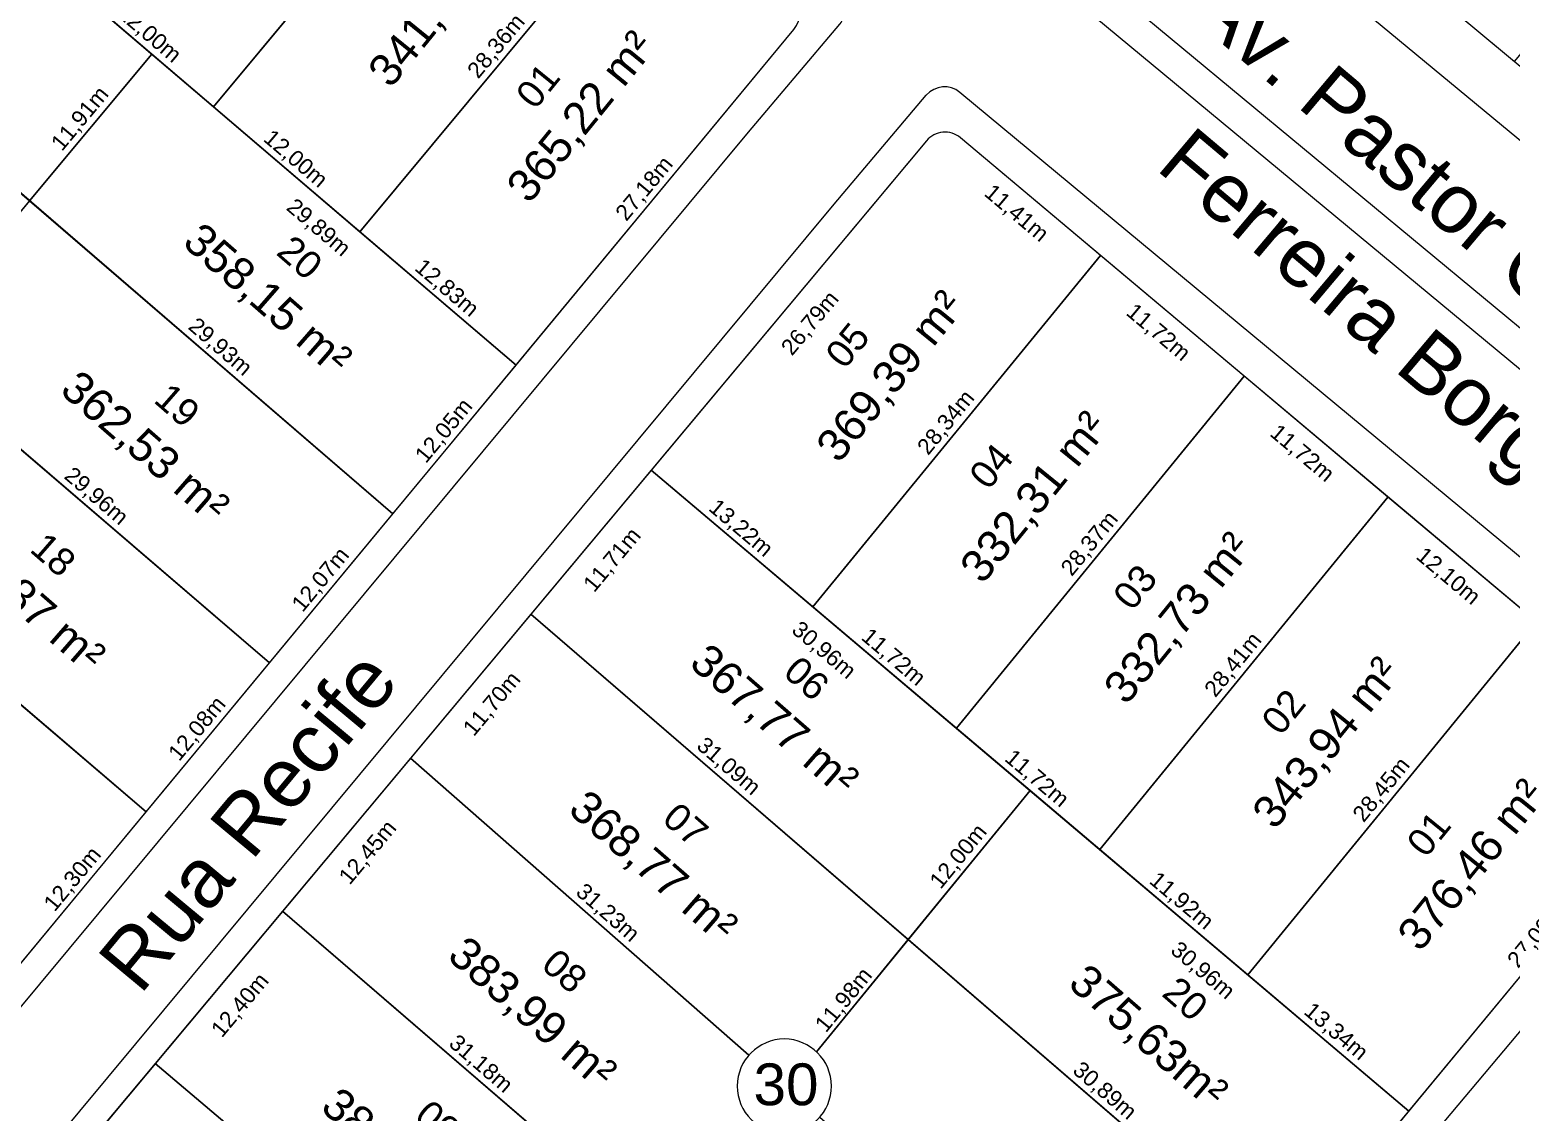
# Model space of a CAD drawing. Header units: metres. Extents: x 3808 to 8215, y 2374 to 6187.
# Drawn here: x 5140.2 to 5232.6, y 3383 to 3450.5 of the extents above; entities that cross this region are included whole.
import ezdxf

# ---------------------------------------------------------------- set-up
doc = ezdxf.new("R2010")
doc.units = ezdxf.units.M
for name, color, linetype in [('Areas Lotes', 1, 'Continuous'), ('Calçada', 8, 'Continuous'), ('COTAS', 7, 'Continuous'), ('Lote', 7, 'Continuous'), ('Nome das Ruas', 7, 'Continuous'), ('Nº Lote', 7, 'Continuous'), ('Nº. quadra', 7, 'Continuous'), ('quadras', 7, 'Continuous')]:
    doc.layers.add(name, color=color, linetype=linetype)
doc.styles.add('Arial', font='arial.ttf')
doc.dimstyles.new('Copy(2) of ISO-25', dxfattribs={"dimtxt": 1, "dimasz": 2.5, "dimexe": 1.25, "dimexo": 0.625, "dimgap": 0.2, "dimtad": 1, "dimtoh": 1, "dimlfac": 1, "dimzin": 1, "dimtxsty": 'Arial', "dimblk": 'NONE', "dimcen": 0, "dimse1": 1, "dimse2": 1, "dimsd1": 1, "dimsd2": 1, "dimclrt": 256, "dimaunit": 1, "dimadec": 3, "dimazin": 0, "dimtfac": 1, "dimtmove": 0, "dimatfit": 3, "dimldrblk": 'NONE', "dimfxl": 1, "dimtolj": 1, "dimtzin": 0, "dimarcsym": 0})

# ---------------------------------------------------------------- blocks, each defined once
blk = doc.blocks.new('*D1438')
at = {"layer": 'Defpoints', "color": 0, "linetype": 'Continuous', "transparency": 16777216}
for p in [(5223.668, 3456.189), (5232.808, 3448.567), (5232.808, 3448.567)]:
    blk.add_point(p, dxfattribs=at)
at = {"layer": 'COTAS', "linetype": 'Continuous', "lineweight": 5, "transparency": 16777216, "insert": (5228.751, 3452.993), "char_height": 1, "attachment_point": 5, "rotation": 320.17591, "style": 'Arial'}
blk.add_mtext('\\A1;11,90m', dxfattribs=at)
blk = doc.blocks.new('_None')
blk = doc.blocks.new('*D1810')
at = {"layer": 'Defpoints', "color": 0, "linetype": 'Continuous', "transparency": 16777216}
for p in [(5226.221, 3383.07), (5226.221, 3383.07), (5218.384, 3373.599)]:
    blk.add_point(p, dxfattribs=at)
at = {"layer": 'COTAS', "linetype": 'Continuous', "lineweight": 5, "transparency": 16777216, "insert": (5221.685, 3378.845), "char_height": 1, "attachment_point": 5, "rotation": 50.39272, "style": 'Arial'}
blk.add_mtext('\\A1;12,29m', dxfattribs=at)
blk = doc.blocks.new('*D1811')
at = {"layer": 'Defpoints', "color": 0, "linetype": 'Continuous', "transparency": 16777216}
for p in [(5243.433, 3403.871), (5243.433, 3403.871), (5226.221, 3383.07)]:
    blk.add_point(p, dxfattribs=at)
at = {"layer": 'COTAS', "linetype": 'Continuous', "lineweight": 5, "transparency": 16777216, "insert": (5234.21, 3393.981), "char_height": 1, "attachment_point": 5, "rotation": 50.39272, "style": 'Arial'}
blk.add_mtext('\\A1;27,00m', dxfattribs=at)
blk = doc.blocks.new('*D1813')
at = {"layer": 'Defpoints', "color": 0, "linetype": 'Continuous', "transparency": 16777216}
for p in [(5148.002, 3386.03), (5149.988, 3384.371), (5140.234, 3376.736)]:
    blk.add_point(p, dxfattribs=at)
at = {"layer": 'COTAS', "linetype": 'Continuous', "lineweight": 5, "transparency": 16777216, "insert": (5145.489, 3380.237), "char_height": 1, "attachment_point": 5, "rotation": 50.1109, "style": 'Arial'}
blk.add_mtext('\\A1;12,11m', dxfattribs=at)
blk = doc.blocks.new('*D1814')
at = {"layer": 'Defpoints', "color": 0, "linetype": 'Continuous', "transparency": 16777216}
for p in [(5155.954, 3395.544), (5157.94, 3393.885), (5148.002, 3386.03)]:
    blk.add_point(p, dxfattribs=at)
at = {"layer": 'COTAS', "linetype": 'Continuous', "lineweight": 5, "transparency": 16777216, "insert": (5153.349, 3389.641), "char_height": 1, "attachment_point": 5, "rotation": 50.1109, "style": 'Arial'}
blk.add_mtext('\\A1;12,40m', dxfattribs=at)
blk = doc.blocks.new('*D1815')
at = {"layer": 'Defpoints', "color": 0, "linetype": 'Continuous', "transparency": 16777216}
for p in [(5163.939, 3405.098), (5165.925, 3403.438), (5155.954, 3395.544)]:
    blk.add_point(p, dxfattribs=at)
at = {"layer": 'COTAS', "linetype": 'Continuous', "lineweight": 5, "transparency": 16777216, "insert": (5161.318, 3399.175), "char_height": 1, "attachment_point": 5, "rotation": 50.1109, "style": 'Arial'}
blk.add_mtext('\\A1;12,45m', dxfattribs=at)
blk = doc.blocks.new('*D1816')
at = {"layer": 'Defpoints', "color": 0, "linetype": 'Continuous', "transparency": 16777216}
for p in [(5171.443, 3414.075), (5173.428, 3412.416), (5163.939, 3405.098)]:
    blk.add_point(p, dxfattribs=at)
at = {"layer": 'COTAS', "linetype": 'Continuous', "lineweight": 5, "transparency": 16777216, "insert": (5169.062, 3408.441), "char_height": 1, "attachment_point": 5, "rotation": 50.1109, "style": 'Arial'}
blk.add_mtext('\\A1;11,70m', dxfattribs=at)
blk = doc.blocks.new('*D1817')
at = {"layer": 'Defpoints', "color": 0, "linetype": 'Continuous', "transparency": 16777216}
for p in [(5178.951, 3423.059), (5180.937, 3421.4), (5171.443, 3414.075)]:
    blk.add_point(p, dxfattribs=at)
at = {"layer": 'COTAS', "linetype": 'Continuous', "lineweight": 5, "transparency": 16777216, "insert": (5176.568, 3417.421), "char_height": 1, "attachment_point": 5, "rotation": 50.1109, "style": 'Arial'}
blk.add_mtext('\\A1;11,71m', dxfattribs=at)
blk = doc.blocks.new('*D1818')
at = {"layer": 'Defpoints', "color": 0, "linetype": 'Continuous', "transparency": 16777216}
for p in [(5196.132, 3443.615), (5198.118, 3441.956), (5178.951, 3423.059)]:
    blk.add_point(p, dxfattribs=at)
at = {"layer": 'COTAS', "linetype": 'Continuous', "lineweight": 5, "transparency": 16777216, "insert": (5188.913, 3432.191), "char_height": 1, "attachment_point": 5, "rotation": 50.1109, "style": 'Arial'}
blk.add_mtext('\\A1;26,79m', dxfattribs=at)
blk = doc.blocks.new('*D1819')
at = {"layer": 'Defpoints', "color": 0, "linetype": 'Continuous', "transparency": 16777216}
for p in [(5198.249, 3443.802), (5206.979, 3436.462), (5205.557, 3434.77)]:
    blk.add_point(p, dxfattribs=at)
at = {"layer": 'COTAS', "linetype": 'Continuous', "lineweight": 5, "transparency": 16777216, "insert": (5201.707, 3439.053), "char_height": 1, "attachment_point": 5, "rotation": 319.9465, "style": 'Arial'}
blk.add_mtext('\\A1;11,41m', dxfattribs=at)
blk = doc.blocks.new('*D1820')
at = {"layer": 'Defpoints', "color": 0, "linetype": 'Continuous', "transparency": 16777216}
for p in [(5206.979, 3436.462), (5215.95, 3428.92), (5214.528, 3427.229)]:
    blk.add_point(p, dxfattribs=at)
at = {"layer": 'COTAS', "linetype": 'Continuous', "lineweight": 5, "transparency": 16777216, "insert": (5210.558, 3431.613), "char_height": 1, "attachment_point": 5, "rotation": 319.9465, "style": 'Arial'}
blk.add_mtext('\\A1;11,72m', dxfattribs=at)
blk = doc.blocks.new('*D1821')
at = {"layer": 'Defpoints', "color": 0, "linetype": 'Continuous', "transparency": 16777216}
for p in [(5215.95, 3428.92), (5224.921, 3421.378), (5223.499, 3419.687)]:
    blk.add_point(p, dxfattribs=at)
at = {"layer": 'COTAS', "linetype": 'Continuous', "lineweight": 5, "transparency": 16777216, "insert": (5219.529, 3424.071), "char_height": 1, "attachment_point": 5, "rotation": 319.9465, "style": 'Arial'}
blk.add_mtext('\\A1;11,72m', dxfattribs=at)
blk = doc.blocks.new('*D1822')
at = {"layer": 'Defpoints', "color": 0, "linetype": 'Continuous', "transparency": 16777216}
for p in [(5224.921, 3421.378), (5234.182, 3413.592), (5232.76, 3411.901)]:
    blk.add_point(p, dxfattribs=at)
at = {"layer": 'COTAS', "linetype": 'Continuous', "lineweight": 5, "transparency": 16777216, "insert": (5228.645, 3416.407), "char_height": 1, "attachment_point": 5, "rotation": 319.9465, "style": 'Arial'}
blk.add_mtext('\\A1;12,10m', dxfattribs=at)
blk = doc.blocks.new('*D1837')
at = {"layer": 'Defpoints', "color": 0, "linetype": 'Continuous', "transparency": 16777216}
for p in [(5186.916, 3383.9), (5186.916, 3383.9), (5179.086, 3374.59)]:
    blk.add_point(p, dxfattribs=at)
at = {"layer": 'COTAS', "linetype": 'Continuous', "lineweight": 5, "transparency": 16777216, "insert": (5182.388, 3379.761), "char_height": 1, "attachment_point": 5, "rotation": 49.93476, "style": 'Arial'}
blk.add_mtext('\\A1;12,17m', dxfattribs=at)
blk = doc.blocks.new('*D1838')
at = {"layer": 'Defpoints', "color": 0, "linetype": 'Continuous', "transparency": 16777216}
for p in [(5195.423, 3394.098), (5195.423, 3394.098), (5187.841, 3384.824)]:
    blk.add_point(p, dxfattribs=at)
at = {"layer": 'COTAS', "linetype": 'Continuous', "lineweight": 5, "transparency": 16777216, "insert": (5191.012, 3389.968), "char_height": 1, "attachment_point": 5, "rotation": 50.72969, "style": 'Arial'}
blk.add_mtext('\\A1;11,98m', dxfattribs=at)
blk = doc.blocks.new('*D1839')
at = {"layer": 'Defpoints', "color": 0, "linetype": 'Continuous', "transparency": 16777216}
for p in [(5202.586, 3403.065), (5202.586, 3403.065), (5194.988, 3393.772)]:
    blk.add_point(p, dxfattribs=at)
at = {"layer": 'COTAS', "linetype": 'Continuous', "lineweight": 5, "transparency": 16777216, "insert": (5198.167, 3398.925), "char_height": 1, "attachment_point": 5, "rotation": 50.72969, "style": 'Arial'}
blk.add_mtext('\\A1;12,00m', dxfattribs=at)
blk = doc.blocks.new('*D1840')
at = {"layer": 'Defpoints', "color": 0, "linetype": 'Continuous', "transparency": 16777216}
for p in [(5148.002, 3386.03), (5171.772, 3365.91), (5171.772, 3365.91)]:
    blk.add_point(p, dxfattribs=at)
at = {"layer": 'COTAS', "linetype": 'Continuous', "lineweight": 5, "transparency": 16777216, "insert": (5160.405, 3376.581), "char_height": 1, "attachment_point": 5, "rotation": 319.75396, "style": 'Arial'}
blk.add_mtext('\\A1;31,14m', dxfattribs=at)
blk = doc.blocks.new('*D1842')
at = {"layer": 'Defpoints', "color": 0, "linetype": 'Continuous', "transparency": 16777216}
for p in [(5155.954, 3395.544), (5179.576, 3375.188), (5179.576, 3375.188)]:
    blk.add_point(p, dxfattribs=at)
at = {"layer": 'COTAS', "linetype": 'Continuous', "lineweight": 5, "transparency": 16777216, "insert": (5168.288, 3385.973), "char_height": 1, "attachment_point": 5, "rotation": 319.24605, "style": 'Arial'}
blk.add_mtext('\\A1;31,18m', dxfattribs=at)
blk = doc.blocks.new('*D1844')
at = {"layer": 'Defpoints', "color": 0, "linetype": 'Continuous', "transparency": 16777216}
for p in [(5163.939, 3405.098), (5187.406, 3384.498), (5187.406, 3384.498)]:
    blk.add_point(p, dxfattribs=at)
at = {"layer": 'COTAS', "linetype": 'Continuous', "lineweight": 5, "transparency": 16777216, "insert": (5176.201, 3395.4), "char_height": 1, "attachment_point": 5, "rotation": 318.72256, "style": 'Arial'}
blk.add_mtext('\\A1;31,23m', dxfattribs=at)
blk = doc.blocks.new('*D1845')
at = {"layer": 'Defpoints', "color": 0, "linetype": 'Continuous', "transparency": 16777216}
for p in [(5187.406, 3384.498), (5210.574, 3364.161), (5210.574, 3364.161)]:
    blk.add_point(p, dxfattribs=at)
at = {"layer": 'COTAS', "linetype": 'Continuous', "lineweight": 5, "transparency": 16777216, "insert": (5199.518, 3374.931), "char_height": 1, "attachment_point": 5, "rotation": 318.72256, "style": 'Arial'}
blk.add_mtext('\\A1;30,83m', dxfattribs=at)
blk = doc.blocks.new('*D1846')
at = {"layer": 'Defpoints', "color": 0, "linetype": 'Continuous', "transparency": 16777216}
for p in [(5171.443, 3414.075), (5194.988, 3393.772), (5194.996, 3393.781)]:
    blk.add_point(p, dxfattribs=at)
at = {"layer": 'COTAS', "linetype": 'Continuous', "lineweight": 5, "transparency": 16777216, "insert": (5183.747, 3404.539), "char_height": 1, "attachment_point": 5, "rotation": 319.22934, "style": 'Arial'}
blk.add_mtext('\\A1;31,09m', dxfattribs=at)
blk = doc.blocks.new('*D1847')
at = {"layer": 'Defpoints', "color": 0, "linetype": 'Continuous', "transparency": 16777216}
for p in [(5194.988, 3393.772), (5218.384, 3373.599), (5218.384, 3373.599)]:
    blk.add_point(p, dxfattribs=at)
at = {"layer": 'COTAS', "linetype": 'Continuous', "lineweight": 5, "transparency": 16777216, "insert": (5207.209, 3384.292), "char_height": 1, "attachment_point": 5, "rotation": 319.22934, "style": 'Arial'}
blk.add_mtext('\\A1;30,89m', dxfattribs=at)
blk = doc.blocks.new('*D1848')
at = {"layer": 'Defpoints', "color": 0, "linetype": 'Continuous', "transparency": 16777216}
for p in [(5178.951, 3423.059), (5202.586, 3403.065), (5200.987, 3401.174)]:
    blk.add_point(p, dxfattribs=at)
at = {"layer": 'COTAS', "linetype": 'Continuous', "lineweight": 5, "transparency": 16777216, "insert": (5189.687, 3411.783), "char_height": 1, "attachment_point": 5, "rotation": 319.77012, "style": 'Arial'}
blk.add_mtext('\\A1;30,96m', dxfattribs=at)
blk = doc.blocks.new('*D1849')
at = {"layer": 'Defpoints', "color": 0, "linetype": 'Continuous', "transparency": 16777216}
for p in [(5202.586, 3403.065), (5226.221, 3383.07), (5224.629, 3381.188)]:
    blk.add_point(p, dxfattribs=at)
at = {"layer": 'COTAS', "linetype": 'Continuous', "lineweight": 5, "transparency": 16777216, "insert": (5213.329, 3391.797), "char_height": 1, "attachment_point": 5, "rotation": 319.77012, "style": 'Arial'}
blk.add_mtext('\\A1;30,96m', dxfattribs=at)
blk = doc.blocks.new('*D1850')
at = {"layer": 'Defpoints', "color": 0, "linetype": 'Continuous', "transparency": 16777216}
for p in [(5206.979, 3436.462), (5206.979, 3436.462), (5189.041, 3414.523)]:
    blk.add_point(p, dxfattribs=at)
at = {"layer": 'COTAS', "linetype": 'Continuous', "lineweight": 5, "transparency": 16777216, "insert": (5197.39, 3426), "char_height": 1, "attachment_point": 5, "rotation": 50.72969, "style": 'Arial'}
blk.add_mtext('\\A1;28,34m', dxfattribs=at)
blk = doc.blocks.new('*D1851')
at = {"layer": 'Defpoints', "color": 0, "linetype": 'Continuous', "transparency": 16777216}
for p in [(5215.95, 3428.92), (5215.95, 3428.92), (5197.989, 3406.954)]:
    blk.add_point(p, dxfattribs=at)
at = {"layer": 'COTAS', "linetype": 'Continuous', "lineweight": 5, "transparency": 16777216, "insert": (5206.349, 3418.444), "char_height": 1, "attachment_point": 5, "rotation": 50.72969, "style": 'Arial'}
blk.add_mtext('\\A1;28,37m', dxfattribs=at)
blk = doc.blocks.new('*D1852')
at = {"layer": 'Defpoints', "color": 0, "linetype": 'Continuous', "transparency": 16777216}
for p in [(5224.921, 3421.378), (5224.921, 3421.378), (5206.937, 3399.384)]:
    blk.add_point(p, dxfattribs=at)
at = {"layer": 'COTAS', "linetype": 'Continuous', "lineweight": 5, "transparency": 16777216, "insert": (5215.309, 3410.888), "char_height": 1, "attachment_point": 5, "rotation": 50.72969, "style": 'Arial'}
blk.add_mtext('\\A1;28,41m', dxfattribs=at)
blk = doc.blocks.new('*D1853')
at = {"layer": 'Defpoints', "color": 0, "linetype": 'Continuous', "transparency": 16777216}
for p in [(5234.182, 3413.592), (5234.182, 3413.592), (5216.175, 3391.569)]:
    blk.add_point(p, dxfattribs=at)
at = {"layer": 'COTAS', "linetype": 'Continuous', "lineweight": 5, "transparency": 16777216, "insert": (5224.559, 3403.088), "char_height": 1, "attachment_point": 5, "rotation": 50.72969, "style": 'Arial'}
blk.add_mtext('\\A1;28,45m', dxfattribs=at)
blk = doc.blocks.new('*D1854')
at = {"layer": 'Defpoints', "color": 0, "linetype": 'Continuous', "transparency": 16777216}
for p in [(5178.951, 3423.059), (5189.041, 3414.523), (5189.041, 3414.523)]:
    blk.add_point(p, dxfattribs=at)
at = {"layer": 'COTAS', "linetype": 'Continuous', "lineweight": 5, "transparency": 16777216, "insert": (5184.514, 3419.403), "char_height": 1, "attachment_point": 5, "rotation": 319.77012, "style": 'Arial'}
blk.add_mtext('\\A1;13,22m', dxfattribs=at)
blk = doc.blocks.new('*D1855')
at = {"layer": 'Defpoints', "color": 0, "linetype": 'Continuous', "transparency": 16777216}
for p in [(5189.041, 3414.523), (5197.989, 3406.954), (5197.989, 3406.954)]:
    blk.add_point(p, dxfattribs=at)
at = {"layer": 'COTAS', "linetype": 'Continuous', "lineweight": 5, "transparency": 16777216, "insert": (5194.032, 3411.35), "char_height": 1, "attachment_point": 5, "rotation": 319.77012, "style": 'Arial'}
blk.add_mtext('\\A1;11,72m', dxfattribs=at)
blk = doc.blocks.new('*D1856')
at = {"layer": 'Defpoints', "color": 0, "linetype": 'Continuous', "transparency": 16777216}
for p in [(5197.989, 3406.954), (5206.937, 3399.384), (5206.937, 3399.384)]:
    blk.add_point(p, dxfattribs=at)
at = {"layer": 'COTAS', "linetype": 'Continuous', "lineweight": 5, "transparency": 16777216, "insert": (5202.981, 3403.78), "char_height": 1, "attachment_point": 5, "rotation": 319.77012, "style": 'Arial'}
blk.add_mtext('\\A1;11,72m', dxfattribs=at)
blk = doc.blocks.new('*D1857')
at = {"layer": 'Defpoints', "color": 0, "linetype": 'Continuous', "transparency": 16777216}
for p in [(5206.937, 3399.384), (5216.037, 3391.686), (5216.037, 3391.686)]:
    blk.add_point(p, dxfattribs=at)
at = {"layer": 'COTAS', "linetype": 'Continuous', "lineweight": 5, "transparency": 16777216, "insert": (5212.004, 3396.146), "char_height": 1, "attachment_point": 5, "rotation": 319.77012, "style": 'Arial'}
blk.add_mtext('\\A1;11,92m', dxfattribs=at)
blk = doc.blocks.new('*D1858')
at = {"layer": 'Defpoints', "color": 0, "linetype": 'Continuous', "transparency": 16777216}
for p in [(5216.037, 3391.686), (5226.221, 3383.07), (5226.221, 3383.07)]:
    blk.add_point(p, dxfattribs=at)
at = {"layer": 'COTAS', "linetype": 'Continuous', "lineweight": 5, "transparency": 16777216, "insert": (5221.646, 3387.99), "char_height": 1, "attachment_point": 5, "rotation": 319.77012, "style": 'Arial'}
blk.add_mtext('\\A1;13,34m', dxfattribs=at)
blk = doc.blocks.new('*D1866')
at = {"layer": 'Defpoints', "color": 0, "linetype": 'Continuous', "transparency": 16777216}
for p in [(5147.438, 3401.733), (5147.438, 3401.733), (5139.593, 3392.259)]:
    blk.add_point(p, dxfattribs=at)
at = {"layer": 'COTAS', "linetype": 'Continuous', "lineweight": 5, "transparency": 16777216, "insert": (5142.898, 3397.507), "char_height": 1, "attachment_point": 5, "rotation": 50.3749, "style": 'Arial'}
blk.add_mtext('\\A1;12,30m', dxfattribs=at)
blk = doc.blocks.new('*D1867')
at = {"layer": 'Defpoints', "color": 0, "linetype": 'Continuous', "transparency": 16777216}
for p in [(5155.139, 3411.034), (5155.139, 3411.034), (5147.438, 3401.733)]:
    blk.add_point(p, dxfattribs=at)
at = {"layer": 'COTAS', "linetype": 'Continuous', "lineweight": 5, "transparency": 16777216, "insert": (5150.671, 3406.895), "char_height": 1, "attachment_point": 5, "rotation": 50.3749, "style": 'Arial'}
blk.add_mtext('\\A1;12,08m', dxfattribs=at)
blk = doc.blocks.new('*D1868')
at = {"layer": 'Defpoints', "color": 0, "linetype": 'Continuous', "transparency": 16777216}
for p in [(5162.84, 3420.335), (5162.84, 3420.335), (5155.139, 3411.034)]:
    blk.add_point(p, dxfattribs=at)
at = {"layer": 'COTAS', "linetype": 'Continuous', "lineweight": 5, "transparency": 16777216, "insert": (5158.372, 3416.195), "char_height": 1, "attachment_point": 5, "rotation": 50.3749, "style": 'Arial'}
blk.add_mtext('\\A1;12,07m', dxfattribs=at)
blk = doc.blocks.new('*D1869')
at = {"layer": 'Defpoints', "color": 0, "linetype": 'Continuous', "transparency": 16777216}
for p in [(5170.522, 3429.612), (5170.522, 3429.612), (5162.84, 3420.335)]:
    blk.add_point(p, dxfattribs=at)
at = {"layer": 'COTAS', "linetype": 'Continuous', "lineweight": 5, "transparency": 16777216, "insert": (5166.064, 3425.484), "char_height": 1, "attachment_point": 5, "rotation": 50.3749, "style": 'Arial'}
blk.add_mtext('\\A1;12,05m', dxfattribs=at)
blk = doc.blocks.new('*D1870')
at = {"layer": 'Defpoints', "color": 0, "linetype": 'Continuous', "transparency": 16777216}
for p in [(5187.856, 3450.547), (5187.856, 3450.547), (5170.522, 3429.612)]:
    blk.add_point(p, dxfattribs=at)
at = {"layer": 'COTAS', "linetype": 'Continuous', "lineweight": 5, "transparency": 16777216, "insert": (5178.572, 3440.591), "char_height": 1, "attachment_point": 5, "rotation": 50.3749, "style": 'Arial'}
blk.add_mtext('\\A1;27,18m', dxfattribs=at)
blk = doc.blocks.new('*D1897')
at = {"layer": 'Defpoints', "color": 0, "linetype": 'Continuous', "transparency": 16777216}
for p in [(5124.634, 3421.204), (5147.438, 3401.733), (5147.438, 3401.733)]:
    blk.add_point(p, dxfattribs=at)
at = {"layer": 'COTAS', "linetype": 'Continuous', "lineweight": 5, "transparency": 16777216, "insert": (5136.556, 3412.078), "char_height": 1, "attachment_point": 5, "rotation": 319.50813, "style": 'Arial'}
blk.add_mtext('\\A1;29,99m', dxfattribs=at)
blk = doc.blocks.new('*D1899')
at = {"layer": 'Defpoints', "color": 0, "linetype": 'Continuous', "transparency": 16777216}
for p in [(5132.402, 3430.538), (5155.139, 3411.034), (5155.139, 3411.034)]:
    blk.add_point(p, dxfattribs=at)
at = {"layer": 'COTAS', "linetype": 'Continuous', "lineweight": 5, "transparency": 16777216, "insert": (5144.292, 3421.394), "char_height": 1, "attachment_point": 5, "rotation": 319.37752, "style": 'Arial'}
blk.add_mtext('\\A1;29,96m', dxfattribs=at)
blk = doc.blocks.new('*D1900')
at = {"layer": 'Defpoints', "color": 0, "linetype": 'Continuous', "transparency": 16777216}
for p in [(5116.113, 3460.606), (5140.171, 3439.872), (5140.171, 3439.872)]:
    blk.add_point(p, dxfattribs=at)
at = {"layer": 'COTAS', "linetype": 'Continuous', "lineweight": 5, "transparency": 16777216, "insert": (5128.665, 3450.846), "char_height": 1, "attachment_point": 5, "rotation": 319.24326, "style": 'Arial'}
blk.add_mtext('\\A1;31,76m', dxfattribs=at)
blk = doc.blocks.new('*D1901')
at = {"layer": 'Defpoints', "color": 0, "linetype": 'Continuous', "transparency": 16777216}
for p in [(5140.171, 3439.872), (5162.84, 3420.335), (5162.84, 3420.335)]:
    blk.add_point(p, dxfattribs=at)
at = {"layer": 'COTAS', "linetype": 'Continuous', "lineweight": 5, "transparency": 16777216, "insert": (5152.028, 3430.71), "char_height": 1, "attachment_point": 5, "rotation": 319.24326, "style": 'Arial'}
blk.add_mtext('\\A1;29,93m', dxfattribs=at)
blk = doc.blocks.new('*D1902')
at = {"layer": 'Defpoints', "color": 0, "linetype": 'Continuous', "transparency": 16777216}
for p in [(5123.657, 3469.627), (5147.787, 3449.024), (5146.276, 3447.253)]:
    blk.add_point(p, dxfattribs=at)
at = {"layer": 'COTAS', "linetype": 'Continuous', "lineweight": 5, "transparency": 16777216, "insert": (5134.731, 3458.164), "char_height": 1, "attachment_point": 5, "rotation": 319.50813, "style": 'Arial'}
blk.add_mtext('\\A1;31,73m', dxfattribs=at)
blk = doc.blocks.new('*D1903')
at = {"layer": 'Defpoints', "color": 0, "linetype": 'Continuous', "transparency": 16777216}
for p in [(5147.787, 3449.024), (5170.522, 3429.612), (5169.006, 3427.837)]:
    blk.add_point(p, dxfattribs=at)
at = {"layer": 'COTAS', "linetype": 'Continuous', "lineweight": 5, "transparency": 16777216, "insert": (5158.159, 3438.152), "char_height": 1, "attachment_point": 5, "rotation": 319.50813, "style": 'Arial'}
blk.add_mtext('\\A1;29,89m', dxfattribs=at)
blk = doc.blocks.new('*D1907')
at = {"layer": 'Defpoints', "color": 0, "linetype": 'Continuous', "transparency": 16777216}
for p in [(5140.739, 3440.678), (5140.739, 3440.678), (5132.97, 3431.343)]:
    blk.add_point(p, dxfattribs=at)
at = {"layer": 'COTAS', "linetype": 'Continuous', "lineweight": 5, "transparency": 16777216, "insert": (5136.239, 3436.523), "char_height": 1, "attachment_point": 5, "rotation": 50.23006, "style": 'Arial'}
blk.add_mtext('\\A1;12,14m', dxfattribs=at)
blk = doc.blocks.new('*D1908')
at = {"layer": 'Defpoints', "color": 0, "linetype": 'Continuous', "transparency": 16777216}
for p in [(5147.787, 3449.024), (5147.787, 3449.024), (5140.171, 3439.872)]:
    blk.add_point(p, dxfattribs=at)
at = {"layer": 'COTAS', "linetype": 'Continuous', "lineweight": 5, "transparency": 16777216, "insert": (5143.363, 3444.96), "char_height": 1, "attachment_point": 5, "rotation": 50.23006, "style": 'Arial'}
blk.add_mtext('\\A1;11,91m', dxfattribs=at)
blk = doc.blocks.new('*D1911')
at = {"layer": 'Defpoints', "color": 0, "linetype": 'Continuous', "transparency": 16777216}
for p in [(5142.516, 3453.524), (5151.643, 3445.732), (5151.643, 3445.732)]:
    blk.add_point(p, dxfattribs=at)
at = {"layer": 'COTAS', "linetype": 'Continuous', "lineweight": 5, "transparency": 16777216, "insert": (5147.6, 3450.237), "char_height": 1, "attachment_point": 5, "rotation": 319.50813, "style": 'Arial'}
blk.add_mtext('\\A1;12,00m', dxfattribs=at)
blk = doc.blocks.new('*D1912')
at = {"layer": 'Defpoints', "color": 0, "linetype": 'Continuous', "transparency": 16777216}
for p in [(5151.643, 3445.732), (5160.768, 3437.94), (5160.875, 3438.066)]:
    blk.add_point(p, dxfattribs=at)
at = {"layer": 'COTAS', "linetype": 'Continuous', "lineweight": 5, "transparency": 16777216, "insert": (5156.725, 3442.445), "char_height": 1, "attachment_point": 5, "rotation": 319.50813, "style": 'Arial'}
blk.add_mtext('\\A1;12,00m', dxfattribs=at)
blk = doc.blocks.new('*D1913')
at = {"layer": 'Defpoints', "color": 0, "linetype": 'Continuous', "transparency": 16777216}
for p in [(5160.875, 3438.066), (5170.522, 3429.612), (5170.522, 3429.612)]:
    blk.add_point(p, dxfattribs=at)
at = {"layer": 'COTAS', "linetype": 'Continuous', "lineweight": 5, "transparency": 16777216, "insert": (5166.165, 3434.385), "char_height": 1, "attachment_point": 5, "rotation": 319.50813, "style": 'Arial'}
blk.add_mtext('\\A1;12,83m', dxfattribs=at)
blk = doc.blocks.new('*D1916')
at = {"layer": 'Defpoints', "color": 0, "linetype": 'Continuous', "transparency": 16777216}
for p in [(5169.805, 3467.554), (5169.805, 3467.554), (5151.643, 3445.732)]:
    blk.add_point(p, dxfattribs=at)
at = {"layer": 'COTAS', "linetype": 'Continuous', "lineweight": 5, "transparency": 16777216, "insert": (5160.108, 3457.155), "char_height": 1, "attachment_point": 5, "rotation": 50.23006, "style": 'Arial'}
blk.add_mtext('\\A1;28,39m', dxfattribs=at)
blk = doc.blocks.new('*D1917')
at = {"layer": 'Defpoints', "color": 0, "linetype": 'Continuous', "transparency": 16777216}
for p in [(5179.019, 3459.867), (5179.019, 3459.867), (5160.875, 3438.066)]:
    blk.add_point(p, dxfattribs=at)
at = {"layer": 'COTAS', "linetype": 'Continuous', "lineweight": 5, "transparency": 16777216, "insert": (5169.332, 3449.479), "char_height": 1, "attachment_point": 5, "rotation": 50.23006, "style": 'Arial'}
blk.add_mtext('\\A1;28,36m', dxfattribs=at)

msp = doc.modelspace()

# ---------------------------------------------------------------- linework, layer by layer
at = {"layer": 'Calçada', "linetype": 'Continuous', "lineweight": 5}
for p, q in [((5211.154, 3461.888), (5259.327, 3421.936)), ((5204.912, 3455.373), (5254.014, 3414.648)), ((5203.637, 3453.834), (5252.777, 3413.077)), ((5196.114, 3446.449), (5196.154, 3446.494)), ((5198.217, 3446.635), (5246.641, 3406.474)), ((5190.371, 3439.657), (5196.114, 3446.449)), ((5124.025, 3359.905), (5190.371, 3439.657)), ((5246.832, 3404.355), (5168.426, 3310.964))]:
    msp.add_line(p, q, dxfattribs=at)
at = {"layer": 'Calçada', "linetype": 'Continuous', "lineweight": 5, "flags": 128}
msp.add_lwpolyline([(5113.73, 3358.563, -0.421532), (5111.588, 3358.409), (5105.984, 3363.385), (5070.797, 3392.283), (5063.734, 3398.189, -0.413542), (5063.543, 3400.299), (5140.398, 3492.642, -0.41371), (5142.508, 3492.837), (5190.519, 3453.019, -0.41702), (5190.707, 3450.895), (5185.007, 3444.155), (5118.66, 3364.401), (5113.73, 3358.563)], format="xyb", dxfattribs=at)
at = {"layer": 'Calçada', "linetype": 'Continuous', "lineweight": 5}
msp.add_arc((5197.26, 3445.48), 1.5, 50.32905, 139.78051, dxfattribs=at)
at = {"layer": 'Lote', "linetype": 'Continuous', "lineweight": 5}
for p, q in [((5170.522, 3429.612), (5123.657, 3469.627)), ((5151.643, 3445.732), (5169.805, 3467.554)), ((5162.84, 3420.335), (5116.113, 3460.606)), ((5160.77, 3437.939), (5179.019, 3459.867)), ((5134.281, 3432.795), (5147.787, 3449.024)), ((5147.438, 3401.733), (5100.438, 3441.864)), ((5206.979, 3436.462), (5189.041, 3414.523)), ((5215.95, 3428.92), (5197.989, 3406.954)), ((5134.631, 3428.625), (5155.139, 3411.034)), ((5178.951, 3423.059), (5226.221, 3383.07)), ((5224.921, 3421.378), (5206.937, 3399.384)), ((5171.443, 3414.075), (5218.384, 3373.599)), ((5234.182, 3413.592), (5216.175, 3391.569)), ((5163.939, 3405.098), (5185.049, 3386.567)), ((5202.586, 3403.065), (5189.265, 3386.772)), ((5155.954, 3395.544), (5202.997, 3355.004)), ((5195.442, 3345.875), (5148.002, 3386.03))]:
    msp.add_line(p, q, dxfattribs=at)
at = {"layer": 'Lote', "linetype": 'Continuous', "lineweight": 5, "flags": 128}
for points in [[(5251.843, 3471.324), (5242.811, 3479.075), (5223.668, 3456.189), (5232.808, 3448.567)], [(5169.805, 3467.554), (5160.591, 3475.242), (5142.516, 3453.524), (5151.643, 3445.732)], [(5123.657, 3469.627), (5116.113, 3460.606), (5140.171, 3439.872), (5147.787, 3449.024)], [(5179.019, 3459.867), (5169.805, 3467.554), (5151.643, 3445.732), (5160.77, 3437.939)], [(5147.787, 3449.024), (5140.171, 3439.872), (5162.84, 3420.335), (5170.522, 3429.612)], [(5189.041, 3414.523), (5197.989, 3406.954), (5215.95, 3428.92), (5206.979, 3436.462)], [(5224.921, 3421.378), (5215.95, 3428.92), (5197.989, 3406.954), (5206.937, 3399.384)], [(5194.988, 3393.772), (5202.586, 3403.065), (5178.951, 3423.059), (5171.443, 3414.075)], [(5139.593, 3392.259), (5147.438, 3401.733), (5124.634, 3421.204), (5116.765, 3411.75)], [(5234.182, 3413.592), (5224.921, 3421.378), (5206.937, 3399.384), (5216.175, 3391.569)], [(5202.586, 3403.065), (5194.988, 3393.772), (5218.384, 3373.599), (5226.221, 3383.07)], [(5171.772, 3365.91), (5179.576, 3375.188), (5155.954, 3395.544), (5148.002, 3386.03)], [(5164.091, 3356.777), (5171.772, 3365.91), (5148.002, 3386.03), (5140.234, 3376.736)]]:
    msp.add_lwpolyline(points, close=True, dxfattribs=at)
for points in [[(5160.77, 3437.939), (5170.522, 3429.612), (5187.856, 3450.547, 0.413115), (5187.662, 3452.656), (5179.019, 3459.867)], [(5206.979, 3436.462), (5198.249, 3443.802, 0.415054), (5196.132, 3443.615), (5178.951, 3423.059), (5189.041, 3414.523)], [(5216.175, 3391.569), (5226.221, 3383.07), (5243.433, 3403.871, 0.411934), (5243.243, 3405.975), (5234.182, 3413.592)]]:
    msp.add_lwpolyline(points, format="xyb", close=True, dxfattribs=at)
for points in [[(5134.631, 3428.625), (5155.139, 3411.034), (5162.84, 3420.335), (5140.171, 3439.872), (5134.281, 3432.795)], [(5130.522, 3428.28), (5124.634, 3421.204), (5147.438, 3401.733), (5155.139, 3411.034), (5134.631, 3428.625)], [(5189.265, 3386.772), (5194.988, 3393.772), (5171.443, 3414.075), (5163.939, 3405.098), (5185.049, 3386.567)], [(5185.049, 3386.567), (5163.939, 3405.098), (5155.954, 3395.544), (5179.576, 3375.188), (5185.522, 3382.258)], [(5189.464, 3382.691), (5210.574, 3364.161), (5218.384, 3373.599), (5194.988, 3393.772), (5189.265, 3386.772)]]:
    msp.add_lwpolyline(points, dxfattribs=at)
at = {"layer": 'Nº. quadra', "lineweight": 5}
for start, end in [(0, 180), (180, 0)]:
    msp.add_arc((5187.257, 3384.629), 2.937, start, end, dxfattribs=at)
at = {"layer": 'quadras', "linetype": 'Continuous', "lineweight": 5}
for p, q in [((5215.145, 3463.296), (5259.865, 3426.005)), ((5114.579, 3362.049), (5187.856, 3450.547)), ((5243.243, 3405.975), (5198.249, 3443.802)), ((5196.132, 3443.615), (5121.56, 3354.394)), ((5169.146, 3314.096), (5243.433, 3403.871))]:
    msp.add_line(p, q, dxfattribs=at)
msp.add_arc((5197.283, 3442.653), 1.5, 49.9465, 140.1109, dxfattribs=at)

# ---------------------------------------------------------------- texts
at = {"layer": 'Areas Lotes', "color": 1, "lineweight": 5, "style": 'Arial'}
for s, rotation, p in [('341,52 m²', 50.94257, (5162.69, 3446.821)), ('365,22 m²', 50.94257, (5171.332, 3439.61)), ('358,15 m²', 318.90341, (5149.626, 3437.143)), ('369,39 m²', 50.94257, (5190.649, 3423.416)), ('362,53 m²', 318.90341, (5141.977, 3427.928)), ('332,31 m²', 50.94257, (5199.62, 3415.874)), ('362,87 m²', 318.90341, (5134.242, 3418.61)), ('332,73 m²', 50.94257, (5208.591, 3408.332)), ('367,77 m²', 318.90341, (5181.24, 3410.886)), ('343,94 m²', 50.94257, (5217.853, 3400.547)), ('376,46 m²', 50.94257, (5226.914, 3392.929)), ('368,77 m²', 318.90341, (5173.687, 3401.748)), ('383,99 m²', 318.90341, (5166.144, 3392.623)), ('375,63m²', 318.90341, (5204.876, 3390.892)), ('382,08 m²', 318.90341, (5158.237, 3383.191))]:
    msp.add_text(s, height=2.0071, rotation=rotation, dxfattribs=at).set_placement(p)
at = {"layer": 'Nome das Ruas', "lineweight": 5, "style": 'Arial'}
for s, height, rotation, p in [('Av. Pastor Gerônimo ', 3.68425, 319.86216, (5212.382, 3451.502, 190.804)), ('Ferreira Borges', 3.68425, 319.86216, (5210.362, 3441.86, 190.804)), ('Rua Recife', 3.6842, 50.27315, (5147.064, 3390.255, 190.804))]:
    msp.add_text(s, height=height, rotation=rotation, dxfattribs=at).set_placement(p)
at = {"layer": 'Nº Lote', "lineweight": 5, "style": 'Arial'}
for s, rotation, p in [('01', 50.94257, (5171.703, 3445.485, 1.156)), ('20', 318.90341, (5155.484, 3436.564, 1.156)), ('05', 50.94257, (5191.02, 3429.291, 1.156)), ('19', 318.90341, (5147.835, 3427.349, 1.156)), ('04', 50.94257, (5199.991, 3421.749, 1.156)), ('18', 318.90341, (5140.1, 3418.031, 1.156)), ('03', 50.94257, (5208.962, 3414.207, 1.156)), ('06', 318.90341, (5187.098, 3410.307, 1.156)), ('02', 50.94257, (5218.223, 3406.421, 1.156)), ('07', 318.90341, (5179.545, 3401.169, 1.156)), ('01', 50.94257, (5227.284, 3398.804, 1.156)), ('08', 318.90341, (5172.002, 3392.043, 1.156)), ('20', 318.90341, (5210.733, 3390.313, 1.156)), ('09', 318.90341, (5164.095, 3382.612, 1.156))]:
    msp.add_text(s, height=1.706, rotation=rotation, dxfattribs=at).set_placement(p)
at = {"layer": 'Nº. quadra', "lineweight": 5, "style": 'Arial'}
msp.add_text('30', height=2.6083, dxfattribs=at).set_placement((5185.336, 3383.433))

# ---------------------------------------------------------------- dimensions: what is measured, and where the dimension line sits
at = {"layer": 'COTAS', "linetype": 'Continuous', "lineweight": 5}
for p1, p2, distance, picture, middle in [((5123.657, 3469.627), (5147.787, 3449.024), -2.328, '*D1902', (5134.731, 3458.164)), ((5151.643, 3445.732), (5169.805, 3467.554), 0, '*D1916', (5160.108, 3457.155)), ((5116.113, 3460.606), (5140.171, 3439.872), 0, '*D1900', (5128.665, 3450.846)), ((5160.875, 3438.066), (5179.019, 3459.867), 0, '*D1917', (5169.332, 3449.479)), ((5147.787, 3449.024), (5170.522, 3429.612), -2.334, '*D1903', (5158.159, 3438.152)), ((5198.249, 3443.802), (5206.979, 3436.462), -2.21, '*D1819', (5201.707, 3439.053)), ((5140.171, 3439.872), (5162.84, 3420.335), 0, '*D1901', (5152.028, 3430.71)), ((5189.041, 3414.523), (5206.979, 3436.462), 0, '*D1850', (5197.39, 3426)), ((5132.402, 3430.538), (5155.139, 3411.034), 0, '*D1899', (5144.292, 3421.394)), ((5197.989, 3406.954), (5215.95, 3428.92), 0, '*D1851', (5206.349, 3418.444)), ((5178.951, 3423.059), (5202.586, 3403.065), -2.476, '*D1848', (5189.687, 3411.783)), ((5178.951, 3423.059), (5189.041, 3414.523), 0, '*D1854', (5184.514, 3419.403)), ((5124.634, 3421.204), (5147.438, 3401.733), 0, '*D1897', (5136.556, 3412.078)), ((5206.937, 3399.384), (5224.921, 3421.378), 0, '*D1852', (5215.309, 3410.888)), ((5171.443, 3414.075), (5194.988, 3393.772), 0.012, '*D1846', (5183.747, 3404.539)), ((5216.175, 3391.569), (5234.182, 3413.592), 0, '*D1853', (5224.559, 3403.088)), ((5163.939, 3405.098), (5187.406, 3384.498), 0, '*D1844', (5176.201, 3395.4)), ((5194.988, 3393.772), (5202.586, 3403.065), 0, '*D1839', (5198.167, 3398.925)), ((5202.586, 3403.065), (5226.221, 3383.07), -2.465, '*D1849', (5213.329, 3391.797)), ((5226.221, 3383.07), (5243.433, 3403.871), 0, '*D1811', (5234.21, 3393.981)), ((5155.954, 3395.544), (5179.576, 3375.188), 0, '*D1842', (5168.288, 3385.973)), ((5187.841, 3384.824), (5195.423, 3394.098), 0, '*D1838', (5191.012, 3389.968)), ((5194.988, 3393.772), (5218.384, 3373.599), 0, '*D1847', (5207.209, 3384.292)), ((5148.002, 3386.03), (5171.772, 3365.91), 0, '*D1840', (5160.405, 3376.581)), ((5179.0862, 3374.5901), (5186.9164, 3383.9002), 0, '*D1837', (5182.3883, 3379.7607)), ((5187.406, 3384.498), (5210.574, 3364.161), 0, '*D1845', (5199.518, 3374.931))]:
    dim = msp.add_aligned_dim(p1=p1, p2=p2, distance=distance, dimstyle='Copy(2) of ISO-25', override={"dimpost": 'm'}, dxfattribs=at)
    dim.commit()
    dim.dimension.update_dxf_attribs({"geometry": picture, "text_midpoint": middle})
for base, p1, p2, angle, picture, middle in [((5232.808, 3448.567), (5223.668, 3456.189), (5232.808, 3448.567), 140.17591, '*D1438', (5228.751, 3452.993)), ((5151.643, 3445.732), (5142.516, 3453.524), (5151.643, 3445.732), 139.50813, '*D1911', (5147.6, 3450.237)), ((5187.856, 3450.547), (5170.522, 3429.612), (5187.856, 3450.547), 230.3749, '*D1870', (5178.572, 3440.591)), ((5147.787, 3449.024), (5140.171, 3439.872), (5147.787, 3449.024), 230.23006, '*D1908', (5143.363, 3444.96)), ((5160.768, 3437.94), (5151.643, 3445.732), (5160.875, 3438.066), 139.50813, '*D1912', (5156.725, 3442.445)), ((5198.118, 3441.956), (5178.951, 3423.059), (5196.132, 3443.615), 230.1109, '*D1818', (5188.913, 3432.191)), ((5140.739, 3440.678), (5132.97, 3431.343), (5140.739, 3440.678), 230.23006, '*D1907', (5136.239, 3436.523)), ((5170.522, 3429.612), (5160.875, 3438.066), (5170.522, 3429.612), 139.50813, '*D1913', (5166.165, 3434.385)), ((5214.528, 3427.229), (5206.979, 3436.462), (5215.95, 3428.92), 139.9465, '*D1820', (5210.558, 3431.613)), ((5170.5218, 3429.6122), (5162.8398, 3420.3346), (5170.5218, 3429.6122), 230.3749, '*D1869', (5166.0638, 3425.4842)), ((5223.499, 3419.687), (5215.95, 3428.92), (5224.921, 3421.378), 139.9465, '*D1821', (5219.529, 3424.071)), ((5180.937, 3421.4), (5171.443, 3414.075), (5178.951, 3423.059), 230.1109, '*D1817', (5176.568, 3417.421)), ((5232.76, 3411.901), (5224.921, 3421.378), (5234.182, 3413.592), 139.9465, '*D1822', (5228.645, 3416.407)), ((5162.83978, 3420.33458), (5155.13881, 3411.03402), (5162.83978, 3420.33458), 230.3749, '*D1868', (5158.37237, 3416.19512)), ((5197.989, 3406.954), (5189.041, 3414.523), (5197.989, 3406.954), 139.77012, '*D1855', (5194.032, 3411.35)), ((5173.428, 3412.416), (5163.939, 3405.098), (5171.443, 3414.075), 230.1109, '*D1816', (5169.062, 3408.441)), ((5155.139, 3411.034), (5147.438, 3401.733), (5155.139, 3411.034), 230.3749, '*D1867', (5150.671, 3406.895)), ((5206.937, 3399.384), (5197.989, 3406.954), (5206.937, 3399.384), 139.77012, '*D1856', (5202.981, 3403.78)), ((5165.925, 3403.438), (5155.954, 3395.544), (5163.939, 3405.098), 230.1109, '*D1815', (5161.318, 3399.175)), ((5147.438, 3401.733), (5139.593, 3392.259), (5147.438, 3401.733), 230.3749, '*D1866', (5142.898, 3397.507)), ((5216.037, 3391.686), (5206.937, 3399.384), (5216.037, 3391.686), 139.77012, '*D1857', (5212.004, 3396.146)), ((5157.94, 3393.885), (5148.002, 3386.03), (5155.954, 3395.544), 230.1109, '*D1814', (5153.349, 3389.641)), ((5226.221, 3383.07), (5216.037, 3391.686), (5226.221, 3383.07), 139.77012, '*D1858', (5221.646, 3387.99)), ((5149.988, 3384.371), (5140.234, 3376.736), (5148.002, 3386.03), 230.1109, '*D1813', (5145.489, 3380.237)), ((5226.221, 3383.07), (5218.384, 3373.599), (5226.221, 3383.07), 230.39272, '*D1810', (5221.685, 3378.845))]:
    dim = msp.add_linear_dim(base=base, p1=p1, p2=p2, angle=angle, dimstyle='Copy(2) of ISO-25', override={"dimpost": 'm', "dimtmove": 1}, dxfattribs=at)
    dim.commit()
    dim.dimension.update_dxf_attribs({"geometry": picture, "text_midpoint": middle})

doc.saveas('drawing.dxf')
